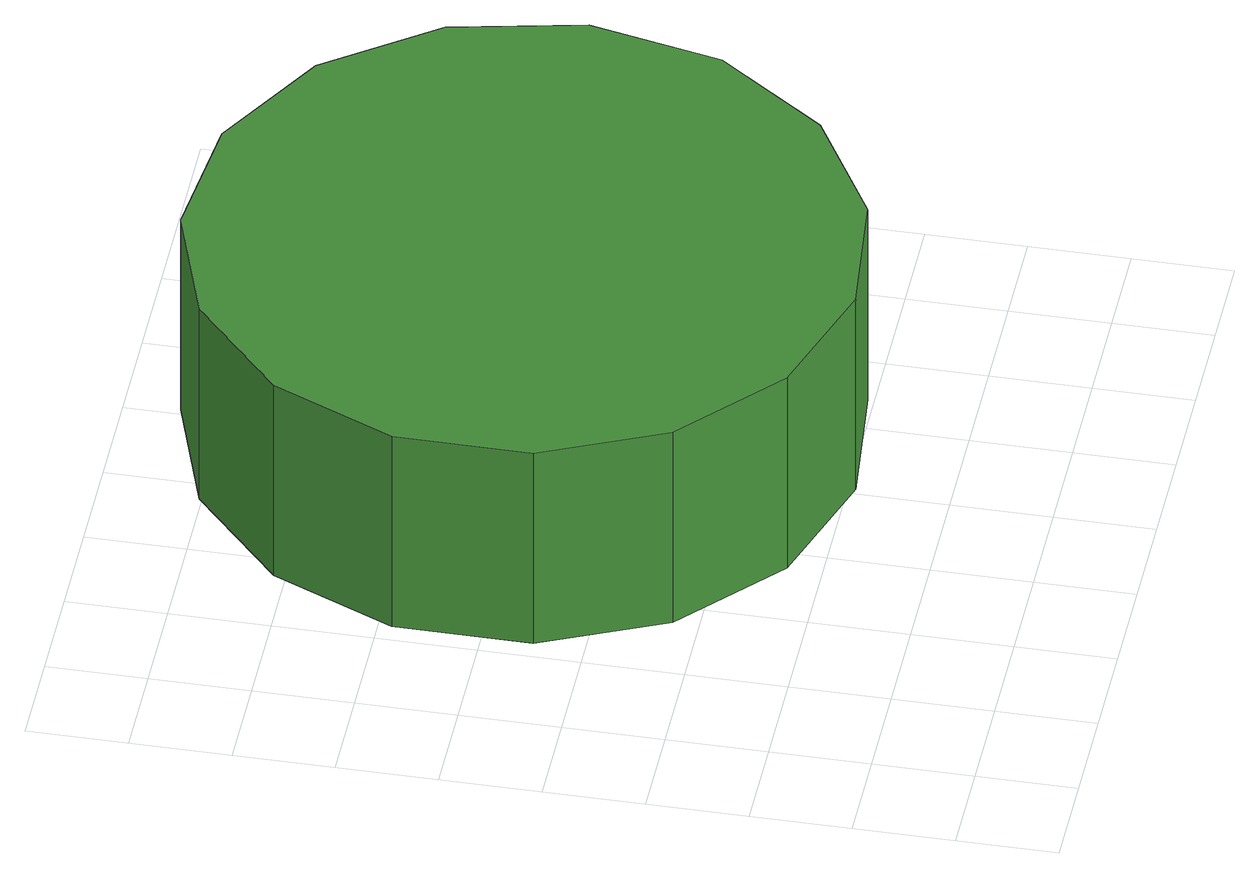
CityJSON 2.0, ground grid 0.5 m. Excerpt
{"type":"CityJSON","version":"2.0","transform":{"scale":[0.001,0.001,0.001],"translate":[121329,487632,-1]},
"CityObjects":{
"tree1":{"type":"SolitaryVegetationObject","attributes":{"function":"something"},"geometry":[{"type":"MultiSurface","lod":"1","boundaries":[[[0,1,2,3,4,5,6,7,8,9,10,11,12,13,14]],[[15,16,17,18,19,20,21,22,23,24,25,26,27,28,29]],[[0,29,28,1]],[[1,28,27,2]],[[2,27,26,3]],[[3,26,25,4]],[[4,25,24,5]],[[5,24,23,6]],[[6,23,22,7]],[[7,22,21,8]],[[8,21,20,9]],[[9,20,19,10]],[[10,19,18,11]],[[11,18,17,12]],[[12,17,16,13]],[[13,16,15,14]],[[14,15,29,0]]]}]}
},
"vertices":[
[3854,2595,1877],[3712,3262,1877],[3310,3814,1877],[2719,4156,1877],[2040,4227,1877],[1391,4016,1877],[884,3559,1877],[606,2936,1877],[606,2253,1877],[884,1630,1877],[1391,1173,1877],[2040,962,1877],[2719,1033,1877],[3310,1375,1877],[3712,1927,1877],[3712,1927,721],[3310,1375,721],[2719,1033,721],[2040,962,721],[1391,1173,721],[884,1630,721],[606,2253,721],[606,2936,721],[884,3559,721],[1391,4016,721],[2040,4227,721],[2719,4156,721],[3310,3814,721],[3712,3262,721],[3854,2595,721]
]}
